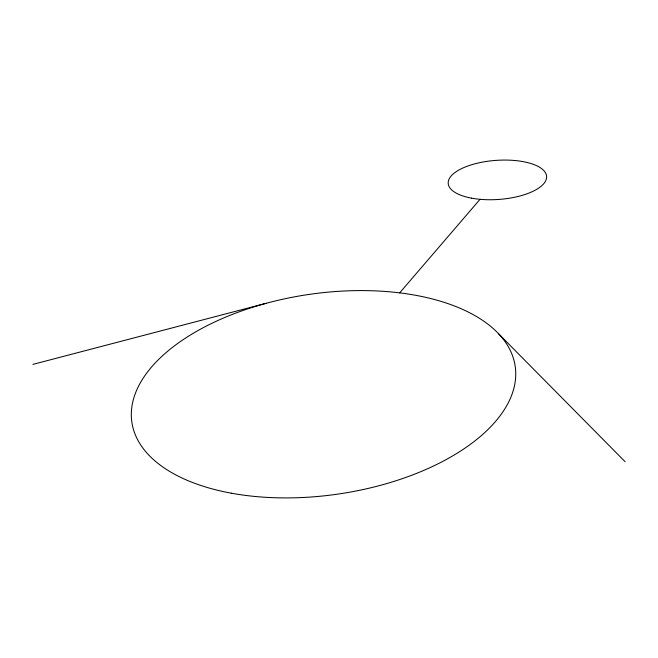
<?xml version="1.0" encoding="UTF-8"?>
<svg xmlns="http://www.w3.org/2000/svg" width="658" height="658" viewBox="0 0 658 658"><rect width="100%" height="100%" fill="white"/><g stroke="black" fill="none" stroke-linecap="round" stroke-linejoin="round"><path stroke-width="0.99" d="M399.677 292.868L480.036 199.316M32.9 364.384L266.079 303.322M498.69 333.869L625.1 461.702M471.58 198.165A49.317 19.576 -4.1 0 0 546.592 177.537A49.317 19.576 -4.1 0 0 474.023 164.056A49.317 19.576 -4.1 0 0 471.58 198.165M231.287 493.179A193.682 100.871 -8.3 0 0 515.699 371.606A193.682 100.871 -8.3 0 0 223.638 317.97A193.682 100.871 -8.3 0 0 231.287 493.179"/></g></svg>
